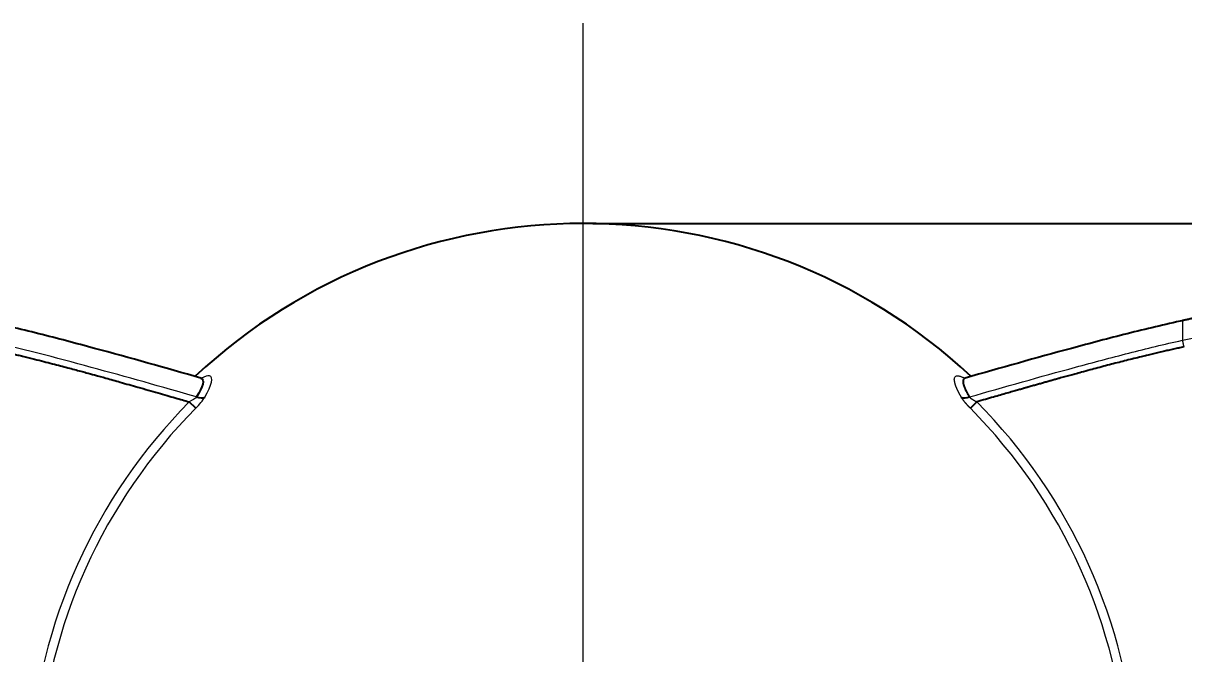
# Model space of a CAD drawing. Header units: millimetres. Extents: x 2151 to 2745, y 1423 to 1843.
# Drawn here: x 2217.1 to 2290.6, y 1612 to 1651.9 of the extents above; entities that cross this region are included whole.
import ezdxf

# ---------------------------------------------------------------- set-up
doc = ezdxf.new("R2010")
doc.units = ezdxf.units.MM
doc.linetypes.add('CENTERX2', pattern=[101.6, 63.5, -12.7, 12.7, -12.7])
doc.layers.add('CENTER', color=1, linetype='CENTERX2', lineweight=15)
doc.styles.get("Standard").update_dxf_attribs({"font": 'arial.ttf'})
doc.dimstyles.new('ISO-25', dxfattribs={"dimtxt": 2.5, "dimasz": 2.5, "dimexe": 1.25, "dimexo": 0.625, "dimtad": 1, "dimtxsty": 'Standard', "dimcen": 2.5, "dimadec": 0, "dimazin": 0, "dimtfac": 1, "dimtmove": 0, "dimatfit": 3, "dimfxl": 1, "dimarcsym": 0})

# ---------------------------------------------------------------- blocks, each defined once
blk = doc.blocks.new('*D18')
at = {"color": 3, "lineweight": -2, "transparency": 16777216}
for p, q in [((2253.167, 1639.234), (2345.274, 1639.234)), ((2344.024, 1516.748), (2344.024, 1634.234)), ((2281.867, 1511.748), (2345.274, 1511.748))]:
    blk.add_line(p, q, dxfattribs=at)
at = {"color": 3, "transparency": 16777216}
for points in [[(2343.191, 1634.234), (2344.858, 1634.234), (2344.024, 1639.234)], [(2343.191, 1516.748), (2344.858, 1516.748), (2344.024, 1511.748)]]:
    blk.add_solid(points, dxfattribs=at)
at = {"layer": 'Defpoints', "color": 0, "transparency": 16777216}
for p in [(2252.542, 1639.234), (2344.024, 1639.234), (2281.242, 1511.748)]:
    blk.add_point(p, dxfattribs=at)
at = {"color": 3, "transparency": 16777216, "insert": (2338.294, 1565.342), "char_height": 5, "attachment_point": 1, "rotation": 90}
blk.add_mtext('127.49', dxfattribs=at)

msp = doc.modelspace()

# ---------------------------------------------------------------- linework, layer by layer
at = {"linetype": 'Continuous', "lineweight": 25}
for p, q in [((2228.022, 1627.537), (2227.613, 1627.942)), ((2277.063, 1627.537), (2277.472, 1627.942))]:
    msp.add_line(p, q, dxfattribs=at)
msp.add_arc((2252.542, 1603.234), 36, 47.00227, 132.99769, dxfattribs=at)
at = {"linetype": 'Continuous', "lineweight": 18}
for radius, start, end in [(35.1, 135.25472, 176.2442), (34.524, 135.25472, 176.2442), (34.524, 3.7558, 44.74528), (35.1, 3.7558, 44.74528)]:
    msp.add_arc((2252.542, 1603.234), radius, start, end, dxfattribs=at)
at = {"linetype": 'Continuous', "lineweight": 25}
for centre, major_axis, start_param, end_param in [((2228.201, 1628.667), (-0.521, 0.298), 1.741808, 2.745519), ((2276.884, 1628.667), (0.521, 0.298), 3.537666, 4.541377)]:
    msp.add_ellipse(centre, major_axis=major_axis, ratio=0.705356, start_param=start_param, end_param=end_param, dxfattribs=at)
for points, degree in [([(2294.01, 1633.724), (2292.236, 1633.461), (2290.482, 1633.084)], 2), ([(2228.353, 1629.443), (2228.604, 1629.369), (2228.49, 1628.92), (2228.082, 1628.254)], 3), ([(2228.368, 1629.435), (2228.368, 1629.44), (2228.363, 1629.443), (2228.353, 1629.443)], 3), ([(2276.732, 1629.443), (2276.722, 1629.443), (2276.716, 1629.44), (2276.717, 1629.435)], 3)]:
    msp.add_open_spline(points, degree=degree, dxfattribs=at)
for points, degree, knots in [([(2228.348, 1629.443), (2226.109, 1630.094), (2222.693, 1631.043), (2218.088, 1632.279), (2215.717, 1632.835), (2214.524, 1633.1)], 3, [0, 0, 0, 0, 0.488983, 0.743854, 1, 1, 1, 1]), ([(2290.561, 1633.1), (2289.368, 1632.835), (2286.996, 1632.279), (2282.392, 1631.043), (2278.975, 1630.094), (2276.737, 1629.443)], 3, [0, 0, 0, 0, 0.256147, 0.511019, 1, 1, 1, 1]), ([(2214.512, 1631.422), (2214.568, 1631.41), (2214.683, 1631.384), (2214.865, 1631.344), (2215.061, 1631.301), (2215.271, 1631.254), (2215.496, 1631.203), (2215.735, 1631.148), (2215.989, 1631.089), (2216.258, 1631.026), (2216.541, 1630.959), (2216.838, 1630.887), (2217.15, 1630.812), (2217.476, 1630.731), (2217.895, 1630.627), (2218.389, 1630.503), (2218.938, 1630.362), (2219.446, 1630.229), (2219.914, 1630.105), (2220.342, 1629.991), (2220.73, 1629.887), (2221.15, 1629.773), (2221.681, 1629.628), (2222.401, 1629.428), (2223.314, 1629.173), (2224.21, 1628.919), (2225.007, 1628.691), (2225.626, 1628.514), (2226.194, 1628.351), (2226.712, 1628.202), (2227.179, 1628.067), (2227.474, 1627.982), (2227.613, 1627.942)], 3, [0, 0, 0, 0, 0.012577, 0.026264, 0.041059, 0.056963, 0.073976, 0.092098, 0.111329, 0.131669, 0.153119, 0.175678, 0.199346, 0.224124, 0.250012, 0.294885, 0.336705, 0.37547, 0.41118, 0.443835, 0.473434, 0.499978, 0.540205, 0.595282, 0.665209, 0.749984, 0.801325, 0.848797, 0.8924, 0.932135, 0.968002, 1, 1, 1, 1]), ([(2290.573, 1631.422), (2287.662, 1630.788), (2283.995, 1629.789), (2282.579, 1629.404), (2280.73, 1628.877), (2280.208, 1628.729), (2277.472, 1627.942)], 2, [0, 0, 0, 0.5, 0.5, 0.75, 0.75, 1, 1, 1]), ([(2276.732, 1629.444), (2276.73, 1629.443), (2276.724, 1629.441), (2276.714, 1629.437), (2276.702, 1629.432), (2276.691, 1629.427), (2276.68, 1629.421), (2276.67, 1629.414), (2276.661, 1629.406), (2276.652, 1629.398), (2276.644, 1629.39), (2276.637, 1629.38), (2276.63, 1629.37), (2276.624, 1629.36), (2276.619, 1629.348), (2276.614, 1629.336), (2276.609, 1629.324), (2276.606, 1629.31), (2276.603, 1629.296), (2276.601, 1629.282), (2276.599, 1629.267), (2276.598, 1629.251), (2276.597, 1629.234), (2276.598, 1629.217), (2276.598, 1629.2), (2276.6, 1629.182), (2276.602, 1629.163), (2276.605, 1629.143), (2276.608, 1629.123), (2276.612, 1629.103), (2276.617, 1629.081), (2276.622, 1629.059), (2276.628, 1629.037), (2276.634, 1629.014), (2276.641, 1628.991), (2276.649, 1628.966), (2276.658, 1628.942), (2276.667, 1628.916), (2276.676, 1628.891), (2276.687, 1628.864), (2276.698, 1628.837), (2276.709, 1628.809), (2276.721, 1628.781), (2276.734, 1628.752), (2276.748, 1628.723), (2276.762, 1628.693), (2276.776, 1628.663), (2276.792, 1628.631), (2276.808, 1628.6), (2276.825, 1628.568), (2276.842, 1628.535), (2276.86, 1628.502), (2276.878, 1628.468), (2276.897, 1628.433), (2276.917, 1628.399), (2276.938, 1628.363), (2276.959, 1628.327), (2276.981, 1628.291), (2276.996, 1628.267), (2277.003, 1628.254)], 3, [0, 0, 0, 0, 0.008043, 0.025154, 0.042276, 0.059411, 0.076561, 0.093727, 0.11091, 0.128112, 0.145334, 0.162578, 0.179845, 0.197136, 0.214451, 0.231788, 0.249147, 0.266527, 0.283928, 0.301348, 0.318786, 0.336242, 0.353714, 0.3712, 0.3887, 0.406212, 0.423735, 0.441267, 0.458806, 0.47635, 0.4939, 0.511457, 0.529026, 0.54661, 0.564212, 0.581836, 0.599485, 0.617164, 0.634876, 0.652625, 0.670413, 0.688245, 0.706124, 0.724053, 0.742036, 0.760076, 0.778177, 0.79634, 0.814567, 0.832854, 0.851202, 0.86961, 0.888074, 0.906596, 0.925172, 0.943802, 0.962484, 0.981217, 1, 1, 1, 1])]:
    msp.add_open_spline(points, degree=degree, knots=knots, dxfattribs=at)
at = {"linetype": 'Continuous', "lineweight": 18}
for points, knots in [([(2290.482, 1633.084), (2290.482, 1633.084), (2290.482, 1633.08), (2290.482, 1632.806), (2290.481, 1632.182), (2290.482, 1631.84)], [0, 0, 0, 0, 0.017469, 0.549582, 1, 1, 1, 1]), ([(2228.082, 1628.254), (2225.864, 1628.893), (2223.642, 1629.519), (2219.158, 1630.736), (2216.899, 1631.34), (2214.603, 1631.84)], [0, 0, 0, 0, 0.497005, 0.497005, 1, 1, 1, 1]), ([(2277.003, 1628.254), (2279.236, 1628.897), (2281.471, 1629.527), (2284.276, 1630.288), (2284.837, 1630.438), (2285.961, 1630.737), (2287.649, 1631.18), (2289.345, 1631.593), (2290.482, 1631.84)], [0, 0, 0, 0, 0.5, 0.5, 0.625, 0.625, 0.75, 1, 1, 1, 1]), ([(2228.6, 1628.25), (2229.037, 1629.013), (2229.166, 1629.531), (2228.783, 1629.608), (2228.607, 1629.554), (2228.388, 1629.438)], [0, 0, 0, 0, 0.708074, 0.708074, 1, 1, 1, 1]), ([(2276.485, 1628.25), (2276.481, 1628.257), (2276.474, 1628.27), (2276.462, 1628.29), (2276.451, 1628.31), (2276.44, 1628.33), (2276.429, 1628.35), (2276.418, 1628.369), (2276.407, 1628.389), (2276.397, 1628.408), (2276.387, 1628.427), (2276.376, 1628.446), (2276.366, 1628.465), (2276.357, 1628.483), (2276.347, 1628.502), (2276.337, 1628.52), (2276.328, 1628.539), (2276.319, 1628.557), (2276.31, 1628.574), (2276.301, 1628.592), (2276.292, 1628.61), (2276.283, 1628.627), (2276.275, 1628.645), (2276.267, 1628.662), (2276.259, 1628.679), (2276.251, 1628.696), (2276.243, 1628.713), (2276.235, 1628.729), (2276.228, 1628.746), (2276.22, 1628.762), (2276.213, 1628.778), (2276.206, 1628.794), (2276.199, 1628.81), (2276.192, 1628.826), (2276.186, 1628.841), (2276.179, 1628.857), (2276.173, 1628.872), (2276.167, 1628.888), (2276.161, 1628.903), (2276.155, 1628.917), (2276.15, 1628.932), (2276.144, 1628.947), (2276.139, 1628.961), (2276.134, 1628.976), (2276.128, 1628.99), (2276.124, 1629.004), (2276.119, 1629.018), (2276.114, 1629.032), (2276.11, 1629.045), (2276.105, 1629.059), (2276.101, 1629.072), (2276.097, 1629.086), (2276.093, 1629.099), (2276.09, 1629.112), (2276.086, 1629.125), (2276.083, 1629.137), (2276.079, 1629.15), (2276.076, 1629.162), (2276.073, 1629.175), (2276.06, 1629.23), (2276.045, 1629.321), (2276.046, 1629.426), (2276.07, 1629.506), (2276.117, 1629.561), (2276.178, 1629.586), (2276.243, 1629.592), (2276.304, 1629.588), (2276.374, 1629.574), (2276.451, 1629.551), (2276.536, 1629.518), (2276.619, 1629.481), (2276.673, 1629.453), (2276.696, 1629.441)], [0, 0, 0, 0, 0.006291, 0.01257, 0.018837, 0.025092, 0.031337, 0.03757, 0.043793, 0.050005, 0.056208, 0.062401, 0.068585, 0.074761, 0.080928, 0.087087, 0.093238, 0.099382, 0.105519, 0.11165, 0.117774, 0.123892, 0.130005, 0.136113, 0.142216, 0.148315, 0.15441, 0.160501, 0.166589, 0.172674, 0.178756, 0.184836, 0.190915, 0.196992, 0.203068, 0.209144, 0.215219, 0.221295, 0.227371, 0.233447, 0.239525, 0.245605, 0.251687, 0.257771, 0.263857, 0.269947, 0.276041, 0.282138, 0.288239, 0.294345, 0.300456, 0.306573, 0.312695, 0.318823, 0.324957, 0.331099, 0.337247, 0.343404, 0.349568, 0.35574, 0.428253, 0.49899, 0.568698, 0.638168, 0.708208, 0.751747, 0.795095, 0.838431, 0.881937, 0.925791, 0.970168, 1, 1, 1, 1]), ([(2277.063, 1627.537), (2277.058, 1627.542), (2277.049, 1627.552), (2277.035, 1627.566), (2277.021, 1627.581), (2277.007, 1627.595), (2276.993, 1627.609), (2276.979, 1627.624), (2276.966, 1627.638), (2276.952, 1627.652), (2276.939, 1627.667), (2276.926, 1627.681), (2276.912, 1627.695), (2276.899, 1627.709), (2276.887, 1627.723), (2276.874, 1627.738), (2276.861, 1627.752), (2276.849, 1627.766), (2276.836, 1627.78), (2276.824, 1627.794), (2276.812, 1627.808), (2276.8, 1627.822), (2276.788, 1627.836), (2276.776, 1627.85), (2276.764, 1627.864), (2276.753, 1627.877), (2276.741, 1627.891), (2276.727, 1627.909), (2276.709, 1627.931), (2276.689, 1627.956), (2276.67, 1627.98), (2276.651, 1628.005), (2276.633, 1628.029), (2276.615, 1628.053), (2276.598, 1628.076), (2276.582, 1628.099), (2276.566, 1628.122), (2276.551, 1628.144), (2276.537, 1628.166), (2276.523, 1628.187), (2276.51, 1628.209), (2276.497, 1628.23), (2276.489, 1628.243), (2276.485, 1628.25)], [0, 0, 0, 0, 0.020098, 0.040098, 0.060005, 0.079822, 0.099554, 0.119202, 0.138772, 0.158267, 0.177691, 0.197047, 0.21634, 0.235574, 0.254752, 0.273878, 0.292957, 0.311992, 0.330987, 0.349947, 0.368875, 0.387775, 0.406651, 0.425508, 0.44435, 0.46318, 0.482002, 0.500821, 0.535641, 0.570117, 0.604276, 0.638144, 0.671752, 0.705126, 0.738298, 0.771296, 0.804152, 0.836895, 0.869556, 0.902166, 0.934756, 0.967357, 1, 1, 1, 1]), ([(2277.003, 1628.254), (2277.005, 1628.252), (2277.008, 1628.248), (2277.014, 1628.242), (2277.02, 1628.236), (2277.026, 1628.23), (2277.033, 1628.224), (2277.04, 1628.218), (2277.047, 1628.211), (2277.054, 1628.204), (2277.062, 1628.198), (2277.07, 1628.191), (2277.078, 1628.184), (2277.087, 1628.177), (2277.095, 1628.17), (2277.104, 1628.163), (2277.114, 1628.156), (2277.123, 1628.149), (2277.133, 1628.142), (2277.143, 1628.135), (2277.154, 1628.127), (2277.164, 1628.12), (2277.175, 1628.112), (2277.187, 1628.105), (2277.198, 1628.097), (2277.212, 1628.088), (2277.23, 1628.076), (2277.252, 1628.063), (2277.275, 1628.049), (2277.299, 1628.035), (2277.324, 1628.02), (2277.351, 1628.005), (2277.38, 1627.99), (2277.409, 1627.974), (2277.44, 1627.958), (2277.461, 1627.948), (2277.472, 1627.942)], [0, 0, 0, 0, 0.01775, 0.03574, 0.053975, 0.072459, 0.091196, 0.110191, 0.129446, 0.148965, 0.168752, 0.188808, 0.209137, 0.229742, 0.250623, 0.271784, 0.293226, 0.31495, 0.336959, 0.359254, 0.381836, 0.404706, 0.427865, 0.451313, 0.475053, 0.499083, 0.539798, 0.582624, 0.627557, 0.674589, 0.723709, 0.774902, 0.82815, 0.883432, 0.940724, 1, 1, 1, 1])]:
    msp.add_open_spline(points, degree=3, knots=knots, dxfattribs=at)
for points in [[(2290.482, 1631.841), (2291.054, 1631.965), (2292.203, 1632.2), (2293.359, 1632.4), (2293.938, 1632.489)], [(2228.082, 1628.254), (2227.993, 1628.156), (2227.814, 1628.042), (2227.613, 1627.942)], [(2228.022, 1627.537), (2228.26, 1627.778), (2228.48, 1628.04), (2228.6, 1628.25)]]:
    msp.add_open_spline(points, degree=3, dxfattribs=at)
msp.add_rational_spline([(2290.482, 1631.84), (2290.519, 1631.668), (2290.573, 1631.421)], [0.999756520925, 0.921634460021, 0.999831361696], degree=2, dxfattribs=at)
at = {"layer": 'CENTER'}
msp.add_line((2252.542, 1505.248), (2252.542, 1651.907), dxfattribs=at)

# ---------------------------------------------------------------- dimensions: what is measured, and where the dimension line sits
dim = msp.add_linear_dim(base=(2344.024, 1639.234), p1=(2281.242, 1511.748), p2=(2252.542, 1639.234), angle=90, dimstyle='ISO-25', override={"dimtxt": 5, "dimasz": 5, "dimdsep": 46, "dimcen": 5, "dimclrd": 3, "dimclre": 3, "dimclrt": 3, "dimfxl": 1.25})
dim.commit()
dim.dimension.update_dxf_attribs({"geometry": '*D18', "text_midpoint": (2344.024, 1575.491), "dimtype": 160})

doc.saveas('drawing.dxf')
